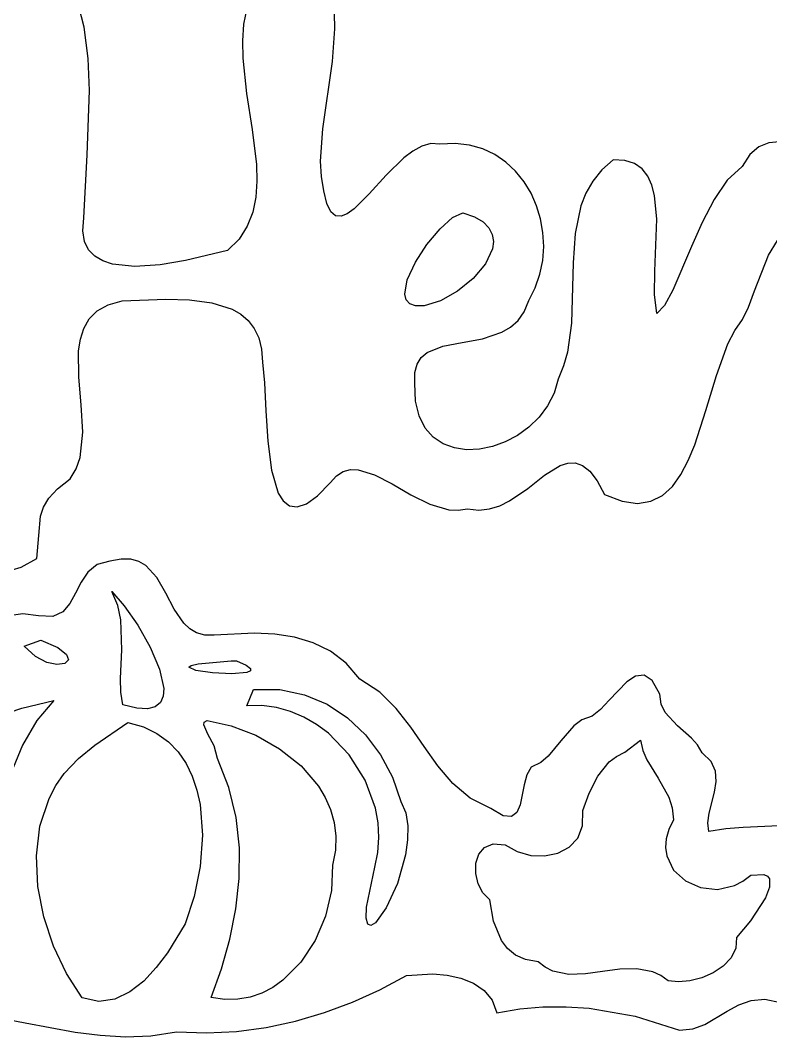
# Model space of a CAD drawing. Extents: x -102 to 123, y -126 to 59.
# Drawn here: x -28.4 to 39.9, y -125.9 to -33.3 of the extents above; entities that cross this region are included whole.
import ezdxf

# ---------------------------------------------------------------- set-up
doc = ezdxf.new("R2010")
doc.units = 0

msp = doc.modelspace()

# ---------------------------------------------------------------- linework, layer by layer
at = {"layer": 'Layer 1'}
for p, q in [((-22.612524, -33.926746), (-23.301406, -31.16459)), ((-7.772036, -32.200041), (-8.075039, -33.65138)), ((0.237272, -34.073129), (0.186991, -32.653279)), ((-22.244193, -36.777584), (-22.612524, -33.926746)), ((-8.075039, -33.65138), (-8.19303, -35.170014)), ((0.018299, -37.053587), (0.237272, -34.073129)), ((-8.19303, -35.170014), (-8.162584, -36.741093)), ((-22.122643, -39.687014), (-22.244193, -36.777584)), ((-8.162584, -36.741093), (-7.802668, -39.981177)), ((-0.867468, -43.19192), (0.018299, -37.053587)), ((-22.324806, -45.56128), (-22.122643, -39.687014)), ((-7.802668, -39.981177), (-7.287874, -43.252821)), ((-7.287874, -43.252821), (-6.910783, -46.437213)), ((-1.059797, -46.129442), (-0.867468, -43.19192)), ((40.74202, -44.369236), (39.75343, -44.46102)), ((7.3364, -45.212463), (6.510636, -45.838731)), ((8.164453, -44.761362), (7.3364, -45.212463)), ((8.988061, -44.535389), (8.164453, -44.761362)), ((9.80049, -44.5845), (8.988061, -44.535389)), ((11.195466, -44.515256), (9.80049, -44.5845)), ((12.500632, -44.664336), (11.195466, -44.515256)), ((13.709823, -45.012395), (12.500632, -44.664336)), ((14.816875, -45.540084), (13.709823, -45.012395)), ((38.836141, -44.823907), (38.017412, -45.520235)), ((39.75343, -44.46102), (38.836141, -44.823907)), ((-22.62885, -51.30881), (-22.324806, -45.56128)), ((-0.989534, -47.51709), (-1.059797, -46.129442)), ((6.510636, -45.838731), (4.89291, -47.416941)), ((15.815624, -46.228056), (14.816875, -45.540084)), ((16.699906, -47.056964), (15.815624, -46.228056)), ((25.57411, -46.017442), (24.542277, -46.93516)), ((26.655042, -46.066228), (25.57411, -46.017442)), ((27.527737, -46.346092), (26.655042, -46.066228)), ((38.017412, -45.520235), (37.3245, -46.612342)), ((-6.910783, -46.437213), (-6.865308, -47.95956)), ((17.463556, -48.00746), (16.699906, -47.056964)), ((24.542277, -46.93516), (23.726472, -47.947227)), ((28.213035, -46.831114), (27.527737, -46.346092)), ((28.731777, -47.495371), (28.213035, -46.831114)), ((37.3245, -46.612342), (35.976548, -47.867609)), ((-6.865308, -47.95956), (-6.963977, -49.415539)), ((-0.76878, -48.8323), (-0.989534, -47.51709)), ((4.89291, -47.416941), (3.36515, -49.096325)), ((18.10041, -49.060196), (17.463556, -48.00746)), ((23.726472, -47.947227), (23.10094, -49.04287)), ((29.104802, -48.312943), (28.731777, -47.495371)), ((35.976548, -47.867609), (34.770037, -49.632887)), ((-0.495744, -50.000751), (-0.76878, -48.8323)), ((18.604304, -50.195827), (18.10041, -49.060196)), ((23.10094, -49.04287), (22.639924, -50.211312)), ((29.352952, -49.257907), (29.104802, -48.312943)), ((-6.963977, -49.415539), (-7.243363, -50.790299)), ((-0.13961, -50.744872), (-0.495744, -50.000751)), ((3.36515, -49.096325), (1.981228, -50.477219)), ((29.557984, -51.426328), (29.352952, -49.257907)), ((34.770037, -49.632887), (33.688002, -51.713115)), ((-7.243363, -50.790299), (-7.740038, -52.068989)), ((0.292888, -51.114621), (-0.13961, -50.744872)), ((1.360041, -50.930836), (0.795017, -51.159956)), ((1.981228, -50.477219), (1.360041, -50.930836)), ((10.96144, -51.264372), (11.8821, -50.8457)), ((11.8821, -50.8457), (12.942909, -51.213811)), ((11.8821, -50.8457), (11.8821, -50.8457)), ((18.969074, -51.395003), (18.604304, -50.195827)), ((22.639924, -50.211312), (22.108408, -52.723497)), ((-22.723209, -52.481809), (-22.62885, -51.30881)), ((0.795017, -51.159956), (0.292888, -51.114621)), ((9.813073, -52.299344), (10.96144, -51.264372)), ((12.942909, -51.213811), (13.729991, -51.672958)), ((13.729991, -51.672958), (14.265417, -52.208223)), ((19.188556, -52.638377), (18.969074, -51.395003)), ((29.386509, -56.151342), (29.557984, -51.426328)), ((33.688002, -51.713115), (32.713476, -53.913235)), ((-22.571237, -53.443042), (-22.723209, -52.481809)), ((-7.740038, -52.068989), (-8.490577, -53.236756)), ((8.619625, -53.733736), (9.813073, -52.299344)), ((14.265417, -52.208223), (14.571259, -52.804689)), ((19.256585, -53.906603), (19.188556, -52.638377)), ((22.108408, -52.723497), (21.925871, -55.397582)), ((-22.199636, -54.209675), (-22.571237, -53.443042)), ((-8.490577, -53.236756), (-9.53155, -54.27875)), ((14.571259, -52.804689), (14.66959, -53.44744)), ((14.66959, -53.44744), (14.582481, -54.121557)), ((39.745329, -54.70544), (40.550367, -53.355692)), ((-21.635106, -54.798876), (-22.199636, -54.209675)), ((-9.53155, -54.27875), (-13.37758, -55.185103)), ((7.563722, -55.350667), (8.619625, -53.733736)), ((14.582481, -54.121557), (13.940235, -55.504225)), ((19.166997, -55.180333), (19.256585, -53.906603)), ((32.713476, -53.913235), (31.019085, -57.892911)), ((-20.904348, -55.227814), (-21.635106, -54.798876)), ((-20.034065, -55.513657), (-20.904348, -55.227814)), ((-17.981724, -55.724726), (-20.034065, -55.513657)), ((-13.37758, -55.185103), (-15.691692, -55.569427)), ((6.827993, -56.933256), (7.563722, -55.350667)), ((13.940235, -55.504225), (12.821097, -56.833356)), ((18.913628, -56.440219), (19.166997, -55.180333)), ((21.925871, -55.397582), (21.783508, -60.886657)), ((38.461257, -57.956506), (39.745329, -54.70544)), ((-15.691692, -55.569427), (-17.981724, -55.724726)), ((18.490314, -57.666914), (18.913628, -56.440219)), ((29.343446, -58.293192), (29.386509, -56.151342)), ((6.595061, -58.264622), (6.827993, -56.933256)), ((12.821097, -56.833356), (11.401643, -57.989613)), ((6.724216, -58.768321), (6.595061, -58.264622)), ((11.401643, -57.989613), (9.858452, -58.85366)), ((17.89089, -58.841071), (18.490314, -57.666914)), ((29.55113, -60.011442), (29.343446, -58.293192)), ((31.019085, -57.892911), (30.265286, -59.282349)), ((37.909716, -59.444644), (38.461257, -57.956506)), ((-21.411481, -59.782159), (-20.419631, -59.222682)), ((-20.419631, -59.222682), (-19.128715, -58.846392)), ((-19.128715, -58.846392), (-15.15814, -58.714996)), ((-15.15814, -58.714996), (-13.017407, -58.765705)), ((-13.017407, -58.765705), (-10.960042, -59.036192)), ((-10.960042, -59.036192), (-9.126293, -59.633087)), ((7.047555, -59.127884), (6.724216, -58.768321)), ((7.587907, -59.3162), (7.047555, -59.127884)), ((9.858452, -58.85366), (8.3681, -59.30616)), ((17.480855, -59.84777), (17.89089, -58.841071)), ((-22.13996, -60.503793), (-21.411481, -59.782159)), ((-9.126293, -59.633087), (-8.337101, -60.08726)), ((-8.337101, -60.08726), (-7.656407, -60.663021)), ((8.3681, -59.30616), (7.587907, -59.3162)), ((16.920851, -60.643839), (17.480855, -59.84777)), ((30.265286, -59.282349), (29.55113, -60.011442)), ((37.370165, -60.565732), (37.909716, -59.444644)), ((-22.640768, -61.366556), (-22.13996, -60.503793)), ((-7.656407, -60.663021), (-7.10174, -61.373698)), ((16.236207, -61.259083), (16.920851, -60.643839)), ((21.783508, -60.886657), (21.411571, -63.529248)), ((36.660877, -61.560446), (37.370165, -60.565732)), ((-22.949601, -62.349419), (-22.640768, -61.366556)), ((-7.10174, -61.373698), (-6.690631, -62.232622)), ((13.687704, -62.317914), (15.452249, -61.723306)), ((15.452249, -61.723306), (16.236207, -61.259083)), ((36.041978, -62.771693), (36.660877, -61.560446)), ((-23.102155, -63.431351), (-22.949601, -62.349419)), ((-6.690631, -62.232622), (-6.440613, -63.25312)), ((10.081272, -63.006316), (11.829837, -62.666104)), ((11.829837, -62.666104), (13.687704, -62.317914)), ((34.989005, -65.658334), (36.041978, -62.771693)), ((-23.081221, -65.808313), (-23.102155, -63.431351)), ((-6.440613, -63.25312), (-6.369215, -64.448522)), ((8.106595, -64.023267), (8.644627, -63.576992)), ((8.644627, -63.576992), (10.081272, -63.006316)), ((21.411571, -63.529248), (21.060265, -64.787345)), ((-6.369215, -64.448522), (-6.176277, -66.33882)), ((7.517749, -65.386716), (7.722526, -64.616573)), ((7.722526, -64.616573), (8.106595, -64.023267)), ((21.060265, -64.787345), (20.56439, -65.988942)), ((7.51759, -66.363501), (7.517749, -65.386716)), ((34.038566, -68.854752), (34.989005, -65.658334)), ((-22.863544, -68.32921), (-23.081221, -65.808313)), ((-6.176277, -66.33882), (-6.052062, -68.871557)), ((7.583341, -67.996413), (7.51759, -66.363501)), ((20.56439, -65.988942), (20.197074, -67.26412)), ((20.197074, -67.26412), (19.610306, -68.426336)), ((-22.734701, -70.82581), (-22.863544, -68.32921)), ((7.908752, -69.354542), (7.583341, -67.996413)), ((19.610306, -68.426336), (18.838308, -69.464031)), ((-6.052062, -68.871557), (-5.879251, -71.651937)), ((8.459603, -70.449446), (7.908752, -69.354542)), ((33.017981, -71.990046), (34.038566, -68.854752)), ((17.915303, -70.365647), (16.875512, -71.119626)), ((18.838308, -69.464031), (17.915303, -70.365647)), ((-22.980272, -73.129881), (-22.734701, -70.82581)), ((9.201669, -71.292684), (8.459603, -70.449446)), ((10.10073, -71.895814), (9.201669, -71.292684)), ((16.875512, -71.119626), (15.753158, -71.714408)), ((-5.879251, -71.651937), (-5.540523, -74.285165)), ((11.122562, -72.270395), (10.10073, -71.895814)), ((14.582464, -72.138434), (13.397651, -72.380147)), ((15.753158, -71.714408), (14.582464, -72.138434)), ((32.427421, -73.418864), (33.017981, -71.990046)), ((-23.332706, -74.157146), (-22.980272, -73.129881)), ((12.232943, -72.427987), (11.122562, -72.270395)), ((13.397651, -72.380147), (12.232943, -72.427987)), ((19.327965, -74.760604), (20.757495, -73.868637)), ((20.757495, -73.868637), (21.445681, -73.644571)), ((21.445681, -73.644571), (22.121473, -73.627068)), ((22.121473, -73.627068), (22.788863, -73.860089)), ((22.788863, -73.860089), (23.451847, -74.387598)), ((31.754569, -74.693313), (32.427421, -73.418864)), ((-23.885835, -75.073192), (-23.332706, -74.157146)), ((-5.540523, -74.285165), (-4.918558, -76.376443)), ((-0.180035, -75.450622), (0.3858, -74.808518)), ((0.3858, -74.808518), (0.999986, -74.414751)), ((0.999986, -74.414751), (1.658308, -74.238644)), ((1.658308, -74.238644), (2.356551, -74.24952)), ((2.356551, -74.24952), (3.855947, -74.709515)), ((3.855947, -74.709515), (5.464459, -75.549321)), ((17.800935, -75.951266), (19.327965, -74.760604)), ((23.451847, -74.387598), (24.114416, -75.253558)), ((30.97784, -75.767029), (31.754569, -74.693313)), ((-25.035065, -75.986064), (-23.885835, -75.073192)), ((-1.354567, -76.642762), (-0.180035, -75.450622)), ((5.464459, -75.549321), (7.148371, -76.523524)), ((24.114416, -75.253558), (24.780565, -76.501932)), ((30.07565, -76.593651), (30.97784, -75.767029)), ((-26.305327, -77.666976), (-25.817171, -76.841352)), ((-25.817171, -76.841352), (-25.035065, -75.986064)), ((-4.918558, -76.376443), (-4.464699, -77.095477)), ((-2.355634, -77.353967), (-1.354567, -76.642762)), ((7.148371, -76.523524), (8.873969, -77.386712)), ((16.144458, -77.088918), (17.800935, -75.951266)), ((24.780565, -76.501932), (26.400454, -77.127318)), ((29.026412, -77.126814), (30.07565, -76.593651)), ((-26.572708, -78.490856), (-26.305327, -77.666976)), ((-4.464699, -77.095477), (-3.896035, -77.530975)), ((-3.896035, -77.530975), (-3.197902, -77.633589)), ((-3.197902, -77.633589), (-2.355634, -77.353967)), ((8.873969, -77.386712), (10.607539, -77.893469)), ((14.326583, -77.821857), (15.257692, -77.527958)), ((15.257692, -77.527958), (16.144458, -77.088918)), ((26.400454, -77.127318), (27.808542, -77.320158)), ((27.808542, -77.320158), (29.026412, -77.126814)), ((-26.737839, -80.245057), (-26.572708, -78.490856)), ((10.607539, -77.893469), (11.466777, -77.936494)), ((11.466777, -77.936494), (12.315365, -77.798382)), ((12.315365, -77.798382), (13.347139, -77.926653)), ((13.347139, -77.926653), (14.326583, -77.821857)), ((-26.897955, -82.327312), (-26.737839, -80.245057)), ((-28.336798, -83.131254), (-26.897955, -82.327312)), ((-19.228808, -82.386174), (-20.249925, -82.593152)), ((-18.358285, -82.400856), (-19.228808, -82.386174)), ((-17.618311, -82.607644), (-18.358285, -82.400856)), ((-29.985042, -83.603385), (-28.336798, -83.131254)), ((-21.429588, -82.892233), (-22.263187, -83.570633)), ((-20.249925, -82.593152), (-21.429588, -82.892233)), ((-16.988841, -82.976987), (-17.618311, -82.607644)), ((-15.981232, -84.085128), (-16.988841, -82.976987)), ((-22.263187, -83.570633), (-22.871502, -84.484894)), ((-15.175094, -85.48886), (-15.981232, -84.085128)), ((-22.871502, -84.484894), (-23.375314, -85.491559)), ((-23.375314, -85.491559), (-23.895404, -86.44717)), ((-20.07283, -85.333649), (-18.953181, -86.650961)), ((-19.546193, -86.610516), (-20.07283, -85.333649)), ((-20.07283, -85.333649), (-20.07283, -85.333649)), ((-14.410065, -86.951765), (-15.175094, -85.48886)), ((-23.895404, -86.44717), (-24.552554, -87.208269)), ((-19.264885, -87.936755), (-19.546193, -86.610516)), ((-18.953181, -86.650961), (-17.725106, -88.42798)), ((-13.525782, -88.237424), (-14.410065, -86.951765)), ((-28.180082, -87.395813), (-29.665192, -87.588045)), ((-26.761155, -87.573102), (-28.180082, -87.395813)), ((-25.467544, -87.631399), (-26.761155, -87.573102)), ((-24.552554, -87.208269), (-25.467544, -87.631399)), ((-19.177636, -90.647437), (-19.264885, -87.936755)), ((-17.725106, -88.42798), (-16.585042, -90.431284)), ((-12.988807, -88.739906), (-13.525782, -88.237424)), ((-12.361883, -89.109419), (-12.988807, -88.739906)), ((-28.05839, -90.31444), (-26.5424, -89.7737)), ((-26.5424, -89.7737), (-24.993641, -90.450391)), ((-26.5424, -89.7737), (-26.5424, -89.7737)), ((-11.624964, -89.316412), (-12.361883, -89.109419)), ((-10.758005, -89.331332), (-11.624964, -89.316412)), ((-7.074598, -89.144684), (-10.758005, -89.331332)), ((-5.234369, -89.239774), (-7.074598, -89.144684)), ((-3.443217, -89.518127), (-5.234369, -89.239774)), ((-1.737214, -90.022986), (-3.443217, -89.518127)), ((-27.04892, -91.272983), (-28.05839, -90.31444)), ((-24.993641, -90.450391), (-24.203894, -91.072208)), ((-19.289833, -93.285875), (-19.177636, -90.647437)), ((-16.585042, -90.431284), (-15.729428, -92.427449)), ((-0.15243, -90.797592), (-1.737214, -90.022986)), ((-26.011359, -91.81919), (-27.04892, -91.272983)), ((-24.041976, -91.579572), (-24.376704, -91.912909)), ((-24.203894, -91.072208), (-24.041976, -91.579572)), ((-12.210294, -91.929604), (-9.222938, -91.653918)), ((-9.222938, -91.653918), (-8.7347, -91.653071)), ((-8.7347, -91.653071), (-7.8444, -92.047)), ((1.275063, -91.885187), (-0.15243, -90.797592)), ((-25.076893, -92.01264), (-26.011359, -91.81919)), ((-24.376704, -91.912909), (-25.076893, -92.01264)), ((-15.729428, -92.427449), (-15.354701, -94.183051)), ((-13.069389, -92.247665), (-12.866584, -92.087125)), ((-12.428869, -92.547514), (-13.069389, -92.247665)), ((-12.866584, -92.087125), (-12.210294, -91.929604)), ((-10.917382, -92.768565), (-12.428869, -92.547514)), ((-7.8444, -92.047), (-7.443587, -92.353071)), ((-7.453678, -92.578856), (-7.796094, -92.731929)), ((-7.443587, -92.353071), (-7.453678, -92.578856)), ((2.509195, -93.329012), (1.275063, -91.885187)), ((-19.257835, -94.521809), (-19.289833, -93.285875)), ((-9.163575, -92.850232), (-10.917382, -92.768565)), ((-7.796094, -92.731929), (-9.163575, -92.850232)), ((4.31678, -94.505159), (2.509195, -93.329012)), ((27.628079, -93.061464), (26.834525, -93.581855)), ((28.399895, -92.965905), (27.628079, -93.061464)), ((29.139111, -93.455127), (28.399895, -92.965905)), ((29.834865, -94.689082), (29.139111, -93.455127)), ((-15.354701, -94.183051), (-15.409058, -94.897697)), ((-7.79005, -95.749144), (-7.171577, -94.287744)), ((-7.1716, -94.287724), (-4.777772, -94.290634)), ((-7.171577, -94.287744), (-7.1716, -94.287724)), ((-4.777772, -94.290634), (-2.535598, -94.749868)), ((26.834525, -93.581855), (25.225647, -95.257328)), ((-28.264439, -95.981336), (-25.36579, -95.263394)), ((-25.3658, -95.263394), (-26.900215, -97.104061)), ((-25.36579, -95.263394), (-25.3658, -95.263394)), ((-19.08023, -95.672249), (-19.257835, -94.521809)), ((-15.409058, -94.897697), (-15.657301, -95.464668)), ((-2.535598, -94.749868), (-0.47161, -95.618616)), ((5.827668, -96.000865), (4.31678, -94.505159)), ((25.225647, -95.257328), (24.432047, -96.09251)), ((29.967152, -95.615096), (29.834865, -94.689082)), ((-31.0936, -96.941824), (-28.264439, -95.981336)), ((-17.810894, -95.987755), (-19.08023, -95.672249)), ((-16.833664, -96.038875), (-17.810894, -95.987755)), ((-16.123985, -95.854786), (-16.833664, -96.038875)), ((-15.657301, -95.464668), (-16.123985, -95.854786)), ((-6.426054, -95.734509), (-7.79005, -95.749144)), ((-5.097277, -95.913045), (-6.426054, -95.734509)), ((-3.814296, -96.270056), (-5.097277, -95.913045)), ((-2.587689, -96.790848), (-3.814296, -96.270056)), ((-0.47161, -95.618616), (1.38766, -96.850069)), ((7.145111, -97.698888), (5.827668, -96.000865)), ((24.432047, -96.09251), (23.660155, -96.712722)), ((30.317396, -96.37844), (29.967152, -95.615096)), ((-26.900215, -97.104061), (-28.209134, -99.35433)), ((-11.663283, -97.243996), (-11.394597, -97.101814)), ((-11.3946, -97.101814), (-9.205625, -97.588008)), ((-11.394597, -97.101814), (-11.3946, -97.101814)), ((-1.428034, -97.460725), (-2.587689, -96.790848)), ((1.38766, -96.850069), (3.015679, -98.397416)), ((22.743715, -97.054782), (22.00164, -97.578684)), ((23.660155, -96.712722), (22.743715, -97.054782)), ((31.435697, -97.597013), (30.317396, -96.37844)), ((-21.64412, -99.360593), (-18.63136, -97.269216)), ((-18.63136, -97.269216), (-18.63136, -97.269256)), ((-18.63136, -97.269256), (-17.205715, -97.675259)), ((-17.205715, -97.675259), (-15.971344, -98.272791)), ((-11.70219, -97.510532), (-11.663283, -97.243996)), ((-11.329981, -98.333279), (-11.70219, -97.510532)), ((-9.205625, -97.588008), (-6.960865, -98.451307)), ((-0.345907, -98.264991), (-1.428034, -97.460725)), ((8.372358, -99.481987), (7.145111, -97.698888)), ((22.00164, -97.578684), (20.820433, -98.943831)), ((32.717657, -98.704588), (31.435697, -97.597013)), ((-15.971344, -98.272791), (-14.918642, -99.041979)), ((-14.918642, -99.041979), (-14.038004, -99.962952)), ((-10.756606, -99.403294), (-11.329981, -98.333279)), ((-6.960865, -98.451307), (-4.796862, -99.669118)), ((1.54345, -100.217913), (-0.345907, -98.264991)), ((3.015679, -98.397416), (4.385913, -100.213847)), ((20.820433, -98.943831), (19.676226, -100.351804)), ((26.66028, -99.975446), (28.05882, -98.895606)), ((28.05882, -98.895606), (28.05884, -98.895616)), ((28.05884, -98.895616), (28.275255, -99.82509)), ((33.272475, -99.329185), (32.717657, -98.704588)), ((-28.209134, -99.35433), (-29.275258, -101.928284)), ((-23.120144, -100.570759), (-21.64412, -99.360593)), ((-14.038004, -99.962952), (-13.319824, -101.015839)), ((-10.460697, -100.553814), (-10.756606, -99.403294)), ((-4.796862, -99.669118), (-2.850155, -101.218849)), ((9.612659, -101.23292), (8.372358, -99.481987)), ((25.888316, -100.366778), (26.66028, -99.975446)), ((28.275255, -99.82509), (28.660864, -100.692519)), ((33.691165, -100.060952), (33.272475, -99.329185)), ((-24.41787, -101.921336), (-23.120144, -100.570759)), ((-9.424452, -103.210412), (-10.460697, -100.553814)), ((2.995764, -102.532051), (1.54345, -100.217913)), ((4.385913, -100.213847), (5.471831, -102.252553)), ((18.980403, -100.929238), (18.128715, -101.346242)), ((19.676226, -100.351804), (18.980403, -100.929238)), ((24.171086, -102.184379), (25.224488, -100.879986)), ((25.224488, -100.879986), (25.888316, -100.366778)), ((28.660864, -100.692519), (29.693175, -102.351646)), ((34.50988, -100.842243), (33.691165, -100.060952)), ((34.900215, -101.717585), (34.50988, -100.842243)), ((-13.319824, -101.015839), (-12.754499, -102.180767)), ((-2.850155, -101.218849), (-1.257285, -103.077907)), ((10.969265, -102.834446), (9.612659, -101.23292)), ((18.128715, -101.346242), (17.71495, -102.053562)), ((34.970187, -102.656232), (34.900215, -101.717585)), ((-25.182048, -103.021634), (-24.41787, -101.921336)), ((-12.754499, -102.180767), (-12.332422, -103.437865)), ((3.926414, -105.089843), (2.995764, -102.532051)), ((5.471831, -102.252553), (6.2469, -104.466724)), ((17.71495, -102.053562), (17.466064, -102.94742)), ((23.399755, -103.713318), (24.171086, -102.184379)), ((29.693175, -102.351646), (30.662793, -104.093805)), ((34.827811, -103.627437), (34.970187, -102.656232)), ((-25.800475, -104.197608), (-25.182048, -103.021634)), ((-12.332422, -103.437865), (-12.043989, -104.767261)), ((-8.770383, -105.935122), (-9.424452, -103.210412)), ((-1.257285, -103.077907), (-0.636208, -104.116373)), ((12.545427, -104.169324), (10.969265, -102.834446)), ((17.466064, -102.94742), (17.106441, -104.787067)), ((22.81018, -105.291496), (23.399755, -103.713318)), ((34.338077, -105.544534), (34.827811, -103.627437)), ((-26.626072, -106.73215), (-25.800475, -104.197608)), ((-0.636208, -104.116373), (-0.154793, -105.223699)), ((6.2469, -104.466724), (6.682936, -105.501813)), ((14.444395, -105.120312), (12.545427, -104.169324)), ((30.662793, -104.093805), (30.970037, -105.065025)), ((-12.043989, -104.767261), (-11.829633, -107.563461)), ((-0.154793, -105.223699), (0.169894, -106.39706)), ((4.169673, -106.423372), (3.926414, -105.089843)), ((6.682936, -105.501813), (6.876026, -106.692094)), ((15.57556, -105.772559), (14.444395, -105.120312)), ((16.817462, -105.479015), (16.336875, -105.84982)), ((17.106441, -104.787067), (16.817462, -105.479015)), ((22.799227, -106.706313), (22.81018, -105.291496)), ((30.970037, -105.065025), (31.07674, -106.139806)), ((34.206751, -106.428932), (34.338077, -105.544534)), ((-8.465616, -108.703594), (-8.770383, -105.935122)), ((0.169894, -106.39706), (0.320783, -107.633632)), ((4.250783, -107.773728), (4.169673, -106.423372)), ((16.336875, -105.84982), (15.57556, -105.772559)), ((31.07674, -106.139806), (30.644136, -107.023919)), ((34.29514, -107.222902), (34.206751, -106.428932)), ((-26.946651, -109.436086), (-26.626072, -106.73215)), ((6.876026, -106.692094), (6.861553, -107.985451)), ((22.353521, -107.827901), (22.799227, -106.706313)), ((30.644136, -107.023919), (30.408139, -107.87161)), ((35.830071, -106.95683), (34.29514, -107.222902)), ((37.433029, -106.841411), (35.830071, -106.95683)), ((40.693452, -106.703283), (37.433029, -106.841411)), ((-11.829633, -107.563461), (-12.034592, -110.410392)), ((0.320783, -107.633632), (0.280807, -108.930592)), ((4.159168, -109.126217), (4.250783, -107.773728)), ((6.861553, -107.985451), (6.6749, -109.329767)), ((13.865036, -108.667977), (14.661804, -108.344726)), ((14.661804, -108.344726), (15.74623, -108.419366)), ((21.565861, -108.656614), (22.353521, -107.827901)), ((30.408139, -107.87161), (30.351539, -108.674456)), ((-8.477281, -111.491478), (-8.465616, -108.703594)), ((0.280807, -108.930592), (0.0329, -110.285114)), ((3.88425, -110.466144), (4.159168, -109.126217)), ((13.34182, -109.290671), (13.865036, -108.667977)), ((15.74623, -108.419366), (16.85167, -109.049749)), ((16.85167, -109.049749), (18.079153, -109.389017)), ((19.335878, -109.436819), (20.529047, -109.192802)), ((20.529047, -109.192802), (21.565861, -108.656614)), ((30.351539, -108.674456), (30.457127, -109.424029)), ((-26.814205, -112.220541), (-26.946651, -109.436086)), ((6.6749, -109.329767), (5.926583, -111.962815)), ((13.05961, -111.040606), (13.078047, -110.114364)), ((13.078047, -110.114364), (13.34182, -109.290671)), ((18.079153, -109.389017), (19.335878, -109.436819)), ((30.457127, -109.424029), (31.086026, -110.729654)), ((-12.034592, -110.410392), (-12.582024, -113.149082)), ((0.0329, -110.285114), (-0.076378, -112.593659)), ((3.122614, -114.110162), (3.88425, -110.466144)), ((13.2724, -111.970952), (13.05961, -111.040606)), ((31.086026, -110.729654), (32.157161, -111.72108)), ((38.11052, -111.196656), (39.292036, -111.130095)), ((39.292036, -111.130095), (39.629893, -111.281255)), ((-8.772504, -114.274422), (-8.477281, -111.491478)), ((5.926583, -111.962815), (4.914135, -114.174307)), ((13.702309, -112.806954), (13.2724, -111.970952)), ((32.157161, -111.72108), (33.532855, -112.330899)), ((36.647211, -112.136094), (37.401029, -111.743566)), ((37.401029, -111.743566), (38.11052, -111.196656)), ((39.629893, -111.281255), (39.821542, -111.534567)), ((39.821542, -111.534567), (39.833393, -112.285226)), ((-26.280724, -114.996639), (-26.814205, -112.220541)), ((-0.076378, -112.593659), (-0.617482, -114.919855)), ((14.33523, -113.450166), (13.702309, -112.806954)), ((33.532855, -112.330899), (35.07543, -112.491706)), ((35.07543, -112.491706), (36.647211, -112.136094)), ((39.833393, -112.285226), (39.461942, -113.257223)), ((-12.582024, -113.149082), (-13.39509, -115.620556)), ((14.697015, -115.3795), (14.33523, -113.450166)), ((39.461942, -113.257223), (38.106548, -115.365842)), ((-9.318413, -117.028076), (-8.772504, -114.274422)), ((3.08503, -115.122637), (3.122614, -114.110162)), ((4.914135, -114.174307), (3.920617, -115.547314)), ((-25.398201, -117.675504), (-26.280724, -114.996639)), ((-13.39509, -115.620556), (-15.00731, -118.262537)), ((-0.617482, -114.919855), (-1.556454, -117.14053)), ((3.22909, -115.664909), (3.08503, -115.122637)), ((3.519414, -115.789097), (3.22909, -115.664909)), ((3.920617, -115.547314), (3.519414, -115.789097)), ((15.404231, -117.139579), (14.697015, -115.3795)), ((38.106548, -115.365842), (36.83019, -116.861646)), ((-10.082136, -119.728091), (-9.318413, -117.028076)), ((-1.556454, -117.14053), (-2.859335, -119.132514)), ((15.957144, -117.874337), (15.404231, -117.139579)), ((36.83019, -116.861646), (36.755459, -117.856925)), ((-24.218625, -120.168262), (-25.398201, -117.675504)), ((-15.00731, -118.262537), (-16.029305, -119.612421)), ((16.680136, -118.468609), (15.957144, -117.874337)), ((17.601116, -118.88967), (16.680136, -118.468609)), ((36.755459, -117.856925), (36.322243, -118.73428)), ((-2.859335, -119.132514), (-4.492168, -120.772635)), ((18.74799, -119.104796), (17.601116, -118.88967)), ((19.400568, -119.591047), (18.74799, -119.104796)), ((36.322243, -118.73428), (35.609209, -119.481316)), ((-22.79399, -122.386036), (-24.218625, -120.168262)), ((-16.029305, -119.612421), (-17.178419, -120.839408)), ((-11.0308, -122.350114), (-10.082136, -119.728091)), ((4.334501, -121.628926), (6.744949, -120.341903)), ((6.744949, -120.341903), (9.157295, -120.190233)), ((9.157295, -120.190233), (10.451786, -120.305635)), ((10.451786, -120.305635), (11.711202, -120.57977)), ((20.084507, -119.926453), (19.400568, -119.591047)), ((21.529664, -120.230762), (20.084507, -119.926453)), ((23.049854, -120.189786), (21.529664, -120.230762)), ((24.611471, -119.975591), (23.049854, -120.189786)), ((26.18091, -119.760241), (24.611471, -119.975591)), ((27.724563, -119.7158), (26.18091, -119.760241)), ((29.208825, -120.014334), (27.724563, -119.7158)), ((29.918183, -120.345986), (29.208825, -120.014334)), ((30.60009, -120.827906), (29.918183, -120.345986)), ((34.695024, -120.08564), (33.658352, -120.534855)), ((35.609209, -119.481316), (34.695024, -120.08564)), ((-17.178419, -120.839408), (-18.442048, -121.836882)), ((-4.492168, -120.772635), (-5.421705, -121.422257)), ((11.711202, -120.57977), (12.865076, -121.036069)), ((12.865076, -121.036069), (13.842941, -121.697964)), ((31.532219, -120.918383), (30.60009, -120.827906)), ((32.577862, -120.816568), (31.532219, -120.918383)), ((33.658352, -120.534855), (32.577862, -120.816568)), ((-18.442048, -121.836882), (-19.807589, -122.498224)), ((-6.420995, -121.937723), (-7.485795, -122.303639)), ((-5.421705, -121.422257), (-6.420995, -121.937723)), ((1.842646, -122.756649), (4.334501, -121.628926)), ((13.842941, -121.697964), (14.57433, -122.588885)), ((-21.262437, -122.716814), (-22.79399, -122.386036)), ((-19.807589, -122.498224), (-21.262437, -122.716814)), ((-9.794942, -122.52523), (-11.0308, -122.350114)), ((-8.611859, -122.504607), (-9.794942, -122.52523)), ((-7.485795, -122.303639), (-8.611859, -122.504607)), ((-0.719684, -123.712638), (1.842646, -122.756649)), ((14.57433, -122.588885), (14.988779, -123.732263)), ((35.97424, -123.591518), (37.022006, -123.014412)), ((37.022006, -123.014412), (38.150122, -122.612303)), ((38.150122, -122.612303), (39.406165, -122.501928)), ((39.406165, -122.501928), (40.837709, -122.800023)), ((-32.550551, -123.769493), (-27.989631, -124.648311)), ((-3.341558, -124.484461), (-0.719684, -123.712638)), ((14.988779, -123.732263), (17.074993, -123.38287)), ((17.074993, -123.38287), (19.178897, -123.199037)), ((19.178897, -123.199037), (21.290874, -123.176164)), ((21.290874, -123.176164), (23.401304, -123.309651)), ((23.401304, -123.309651), (27.579047, -124.027309)), ((27.579047, -124.027309), (31.635179, -125.315213)), ((33.929459, -124.803784), (35.97424, -123.591518)), ((-27.989631, -124.648311), (-23.4243, -125.497164)), ((-6.012043, -125.059684), (-3.341558, -124.484461)), ((32.837294, -125.205471), (33.929459, -124.803784)), ((-23.4243, -125.497164), (-21.134156, -125.783514)), ((-21.134156, -125.783514), (-18.83592, -125.910164)), ((-18.83592, -125.910164), (-16.527262, -125.826379)), ((-16.527262, -125.826379), (-14.205851, -125.481423)), ((-14.205851, -125.481423), (-11.455122, -125.570599)), ((-11.455122, -125.570599), (-8.720209, -125.425875)), ((-8.720209, -125.425875), (-6.012043, -125.059684)), ((31.635179, -125.315213), (32.837294, -125.205471))]:
    msp.add_line(p, q, dxfattribs=at)

doc.saveas('drawing.dxf')
